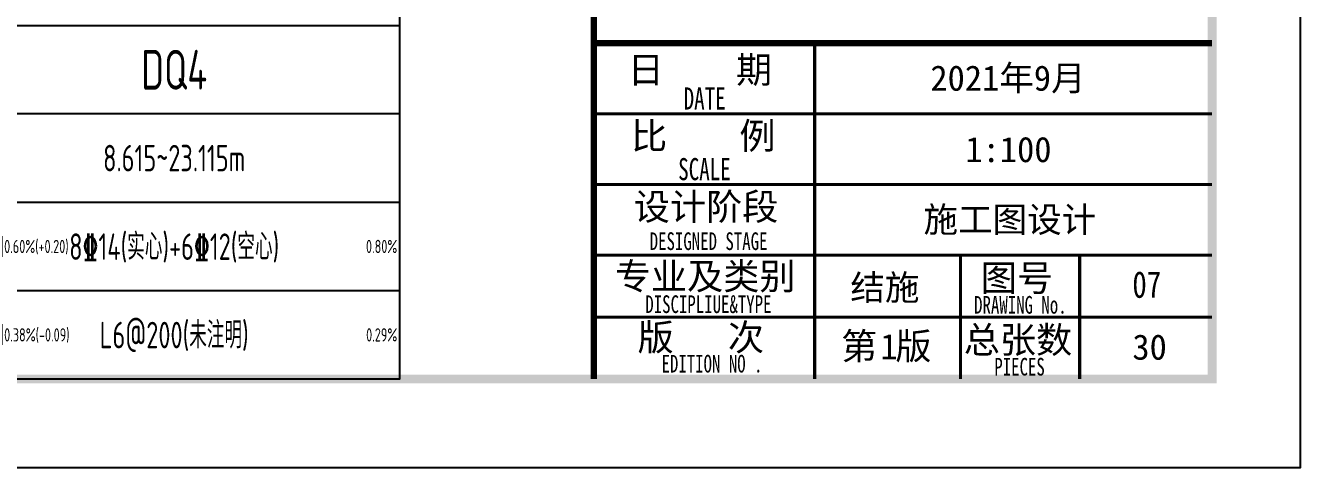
# Model space of a CAD drawing. Extents: x -1058961 to 23600, y -449123 to 2751847.
# Drawn here: x -389936 to -375502, y -219444 to -214444 of the extents above; entities that cross this region are included whole.
import ezdxf
from ezdxf.enums import TextEntityAlignment as Align

# ---------------------------------------------------------------- set-up
doc = ezdxf.new("R2010")
doc.units = 0
doc.header["$LTSCALE"] = 1000
doc.layers.get('0').update_dxf_attribs({"linetype": 'CONTINUOUS'})
for name, color, linetype in [('-TK', 7, 'CONTINUOUS'), ('TAB', 7, 'CONTINUOUS'), ('TAB_TEXT', 7, 'CONTINUOUS'), ('图签文字', 4, 'CONTINUOUS')]:
    doc.layers.add(name, color=color, linetype=linetype)
doc.layers.add('图框', color=9, linetype='CONTINUOUS', lineweight=18)
doc.layers.add('图签', color=147, linetype='CONTINUOUS', lineweight=18)
doc.layers.add('配箍校核', color=34, linetype='CONTINUOUS', plot=False)
doc.styles.add('BW_Rein', font='Tssdeng.shx', dxfattribs={"width": 0.7, "bigfont": 'hztxt.shx'})
doc.styles.add('TSSD_REIN', font='tssdeng.shx', dxfattribs={"width": 0.7, "height": 300, "bigfont": 'tssdchn.shx'})
doc.styles.add('宋体', font='', dxfattribs={"height": 50})
doc.styles.add('建筑图签-1', font='simhei.ttf', dxfattribs={"width": 0.7})
doc.styles.get('宋体').set_extended_font_data('SimSun')

# ---------------------------------------------------------------- blocks, each defined once
blk = doc.blocks.new('A1')
blk.add_lwpolyline([(0, 59400), (0, 0), (84100, 0), (84100, 59400)], close=True)
at = {"const_width": 100}
blk.add_lwpolyline([(2500, 58400), (2500, 1000), (83100, 1000), (83100, 58400)], close=True, dxfattribs=at)
at = {"layer": '图框'}
for points, const_width in [([(76100, 999.9999999990687), (76100.00000000023, 58399.99999999977)], 70), ([(76100, 4800.332568871789), (83100, 4800.332568871789)], 70), ([(78600, 2400.332568871789), (78600, 4800.332568871789)], 35), ([(76100, 4000.332568871789), (83100, 4000.332568871789)], 35), ([(76100, 3200.332568871789), (83100, 3200.332568871789)], 35), ([(76100, 2400.332568871789), (83100, 2400.332568871789)], 35), ([(76100, 2400.332568871789), (82600, 2400.332568871789)], 35), ([(78600, 1000.332568871789), (78600, 2400.332568871789)], 35), ([(80250, 1000.332568871789), (80250, 2400.332568871789)], 35), ([(80250, 1000.332568871789), (80250, 2400.332568871789)], 35), ([(80250, 1000.332568871789), (80250, 2400.332568871789)], 35), ([(81600, 1000), (81600, 2400)], 35), ([(76100, 1700.332568871789), (80250, 1700.332568871789)], 35), ([(80250, 1700), (83100, 1700)], 35)]:
    blk.add_lwpolyline(points, dxfattribs=dict(at, const_width=const_width))
at = {"layer": '图框', "style": '建筑图签-1', "width": 0.7}
for s, height, p in [('DATE', 250, (77116.47694377147, 4049.189324795268)), ('SCALE', 250, (77055.1999168183, 3249.954083941877)), ('DESIGNED STAGE', 200, (76732.6169271107, 2459.850967020728)), ('DISCIPLIUE&TYPE', 200, (76682.86522821803, 1747.145682704635)), ('DRAWING No.', 200, (80405.04012139898, 1739.900667932816)), ('EDITION NO .', 200, (76866.49818487931, 1074.149596644565)), ('PIECES', 200, (80633.77137157135, 1039.900667932816))]:
    blk.add_text(s, height=height, dxfattribs=at).set_placement(p)
at = {"layer": '图签', "color": 2, "style": '宋体'}
for s, p in [('2021年9月', (79909.96935735457, 4261.734085629694)), ('1:100', (80306.40722145629, 3454.084357068874)), ('施工图设计', (79832.3318812307, 2661.734085629694)), ('结施', (79004.2477190533, 1892.806941476651)), ('1', (79343.34325382975, 1225.093291730387)), ('30', (82196.56455373124, 1219.048868883401))]:
    blk.add_text(s, height=286.6809903610374, dxfattribs=at).set_placement(p)
at = {"layer": '图签文字', "color": 7, "style": '建筑图签-1'}
for s, p in [('日    期', (76483.8728897731, 4348.805611236021)), ('比    例', (76522.24391637184, 3601.598135617562)), ('设计阶段', (76551.89060346317, 2799.701241515577)), ('专业及类别', (76337.98902626347, 2013.121813423932)), ('图号', (80480.8533436833, 1994.384476066567)), ('版   次 ', (76596.01593021967, 1322.979001466185)), ('总张数', (80287.79730191838, 1294.384476066567)), ('第 版', (78900.77890664618, 1223.376312744804))]:
    blk.add_text(s, height=300, dxfattribs=at).set_placement(p)

msp = doc.modelspace()

# ---------------------------------------------------------------- linework, layer by layer
at = {"layer": 'TAB'}
msp.add_lwpolyline([(-390202.3272901527, -207914.2477883502), (-385702.3272900912, -207914.2477883502), (-385702.3272900912, -218443.7975754967), (-390202.3272901527, -218443.7975754967), (-390202.3272901527, -207914.2477883502), (-390202.3272901527, -214443.7975754967), (-385702.3272900912, -214443.7975754967), (-385702.3272900912, -215443.7975754967), (-390202.3272901527, -215443.7975754967), (-390202.3272901527, -216443.7975754967), (-385702.3272900912, -216443.7975754967), (-385702.3272900912, -217443.7975754967), (-390202.3272901527, -217443.7975754967)], dxfattribs=at)

# ---------------------------------------------------------------- block references
at = {"layer": '-TK'}
msp.add_blockref('A1', (-459602.3117456608, -219443.7975754967), dxfattribs=at)

# ---------------------------------------------------------------- texts
at = {"layer": 'TAB_TEXT', "style": 'TSSD_REIN', "width": 0.7}
for s, height, p in [('DQ4', 450, (-388252.3272901219, -214943.7975754967)), ('8.615~23.115m', 300, (-388252.3272901219, -215943.7975754967)), ('L6@200(未注明)', 300, (-388252.3272901219, -217943.7975754967))]:
    msp.add_text(s, height=height, dxfattribs=at).set_placement(p, align=Align.MIDDLE)
at = {"layer": 'TAB_TEXT', "color": 1, "style": 'TSSD_REIN', "width": 0.7}
msp.add_text('8%%13214(实心)+6%%13212(空心)', height=300, dxfattribs=at).set_placement((-388252.3272901219, -216943.7975754967), align=Align.MIDDLE)
at = {"layer": '图签文字', "color": 1, "style": '建筑图签-1', "width": 0.8}
msp.add_text('07', height=300, dxfattribs=at).set_placement((-377405.7471919297, -217524.4161377406))
at = {"layer": '配箍校核', "style": 'BW_Rein', "width": 0.7}
msp.add_text('0.60%(+0.20)', height=150, dxfattribs=at).set_placement((-390177.3272901527, -216943.7975754967), align=Align.MIDDLE_LEFT)
msp.add_text('0.80%', height=150, dxfattribs=at).set_placement((-385727.3272900912, -216943.7975754967), align=Align.MIDDLE_RIGHT)
at = {"layer": '配箍校核', "color": 1, "style": 'BW_Rein', "width": 0.7}
msp.add_text('0.38%(-0.09)', height=150, dxfattribs=at).set_placement((-390177.3272901527, -217943.7975754967), align=Align.MIDDLE_LEFT)
msp.add_text('0.29%', height=150, dxfattribs=at).set_placement((-385727.3272900912, -217943.7975754967), align=Align.MIDDLE_RIGHT)

doc.saveas('drawing.dxf')
